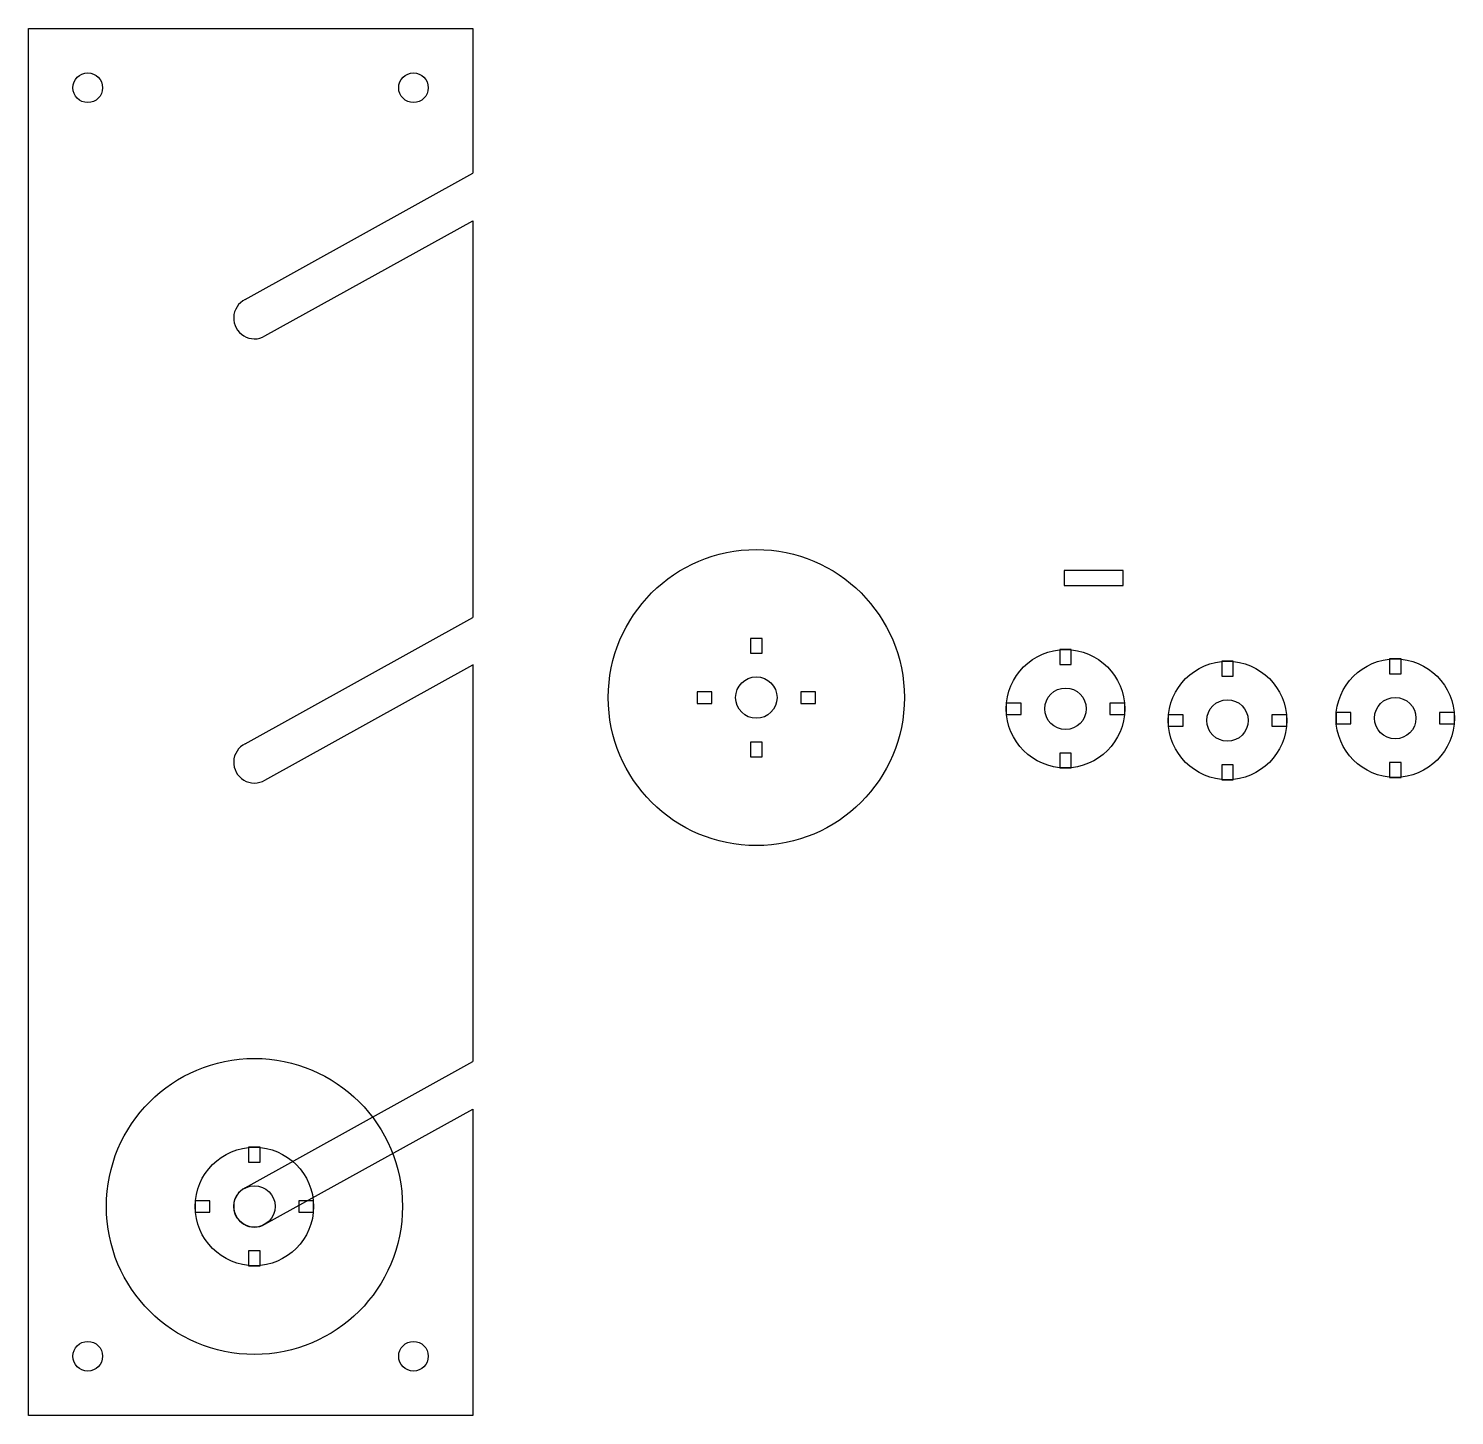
# Model space of a CAD drawing. Header units: millimetres. Extents: x 1582 to 2063, y 2195 to 2663.
import ezdxf

# ---------------------------------------------------------------- set-up
doc = ezdxf.new("R2010")
doc.units = ezdxf.units.MM

msp = doc.modelspace()

# ---------------------------------------------------------------- linework, layer by layer
for p, q in [((1655.1, 2571.6), (1731.93, 2614.23)), ((1661.76, 2559.3), (1731.93, 2598.23)), ((1655.1, 2421.6), (1731.93, 2464.22)), ((1661.76, 2409.29), (1731.93, 2448.22)), ((1655.1, 2271.61), (1731.93, 2314.23)), ((1661.76, 2259.31), (1731.93, 2298.23))]:
    msp.add_line(p, q)
for points in [[(1731.93, 2298.23), (1731.93, 2194.74), (1581.93, 2194.74), (1581.93, 2663.13), (1731.93, 2663.13), (1731.93, 2614.23)], [(1731.93, 2598.23), (1731.93, 2464.22)], [(1731.93, 2448.3), (1731.93, 2314.23)]]:
    msp.add_lwpolyline(points)
for points in [[(1931.61, 2475.06), (1951.61, 2475.06), (1951.61, 2480.06), (1931.61, 2480.06)], [(1829.65, 2457.18), (1825.76, 2457.18), (1825.76, 2452.18), (1829.65, 2452.18)], [(1934.07, 2453.41), (1930.18, 2453.41), (1930.18, 2448.41), (1934.07, 2448.41)], [(1988.75, 2449.45), (1984.86, 2449.45), (1984.86, 2444.45), (1988.75, 2444.45)], [(2045.42, 2450.24), (2041.53, 2450.24), (2041.53, 2445.24), (2045.42, 2445.24)], [(1807.71, 2439.12), (1807.71, 2435.24), (1812.7, 2435.24), (1812.7, 2439.12)], [(1842.71, 2439.12), (1842.71, 2435.24), (1847.71, 2435.24), (1847.71, 2439.12)], [(1912.12, 2435.35), (1912.12, 2431.46), (1917.12, 2431.46), (1917.12, 2435.35)], [(1947.12, 2435.35), (1947.12, 2431.46), (1952.12, 2431.46), (1952.12, 2435.35)], [(2023.47, 2432.18), (2023.47, 2428.3), (2028.47, 2428.3), (2028.47, 2432.18)], [(2058.47, 2432.18), (2058.47, 2428.3), (2063.47, 2428.3), (2063.47, 2432.18)], [(1966.81, 2431.39), (1966.81, 2427.5), (1971.81, 2427.5), (1971.81, 2431.39)], [(2001.81, 2431.39), (2001.81, 2427.5), (2006.81, 2427.5), (2006.81, 2431.39)], [(1829.65, 2422.18), (1825.76, 2422.18), (1825.76, 2417.18), (1829.65, 2417.18)], [(1934.07, 2418.41), (1930.18, 2418.41), (1930.18, 2413.41), (1934.07, 2413.41)], [(1988.75, 2414.45), (1984.86, 2414.45), (1984.86, 2409.45), (1988.75, 2409.45)], [(2045.42, 2415.24), (2041.53, 2415.24), (2041.53, 2410.24), (2045.42, 2410.24)]]:
    msp.add_lwpolyline(points, close=True)
at = {"color": 2}
for points in [[(1660.16, 2285.33), (1656.27, 2285.33), (1656.27, 2280.34), (1660.16, 2280.34)], [(1638.21, 2267.28), (1638.21, 2263.39), (1643.21, 2263.39), (1643.21, 2267.28)], [(1673.21, 2267.28), (1673.21, 2263.39), (1678.21, 2263.39), (1678.21, 2267.28)], [(1660.16, 2250.33), (1656.27, 2250.33), (1656.27, 2245.33), (1660.16, 2245.33)]]:
    msp.add_lwpolyline(points, close=True, dxfattribs=at)
for centre, radius in [((1601.93, 2643.13), 5), ((1711.93, 2643.13), 5), ((1827.71, 2437.18), 50), ((1932.12, 2433.41), 20), ((1986.81, 2429.45), 20), ((2043.47, 2430.24), 20), ((1827.71, 2437.18), 7), ((1932.12, 2433.41), 7), ((2043.47, 2430.24), 7), ((1986.81, 2429.45), 7), ((1601.93, 2214.74), 5), ((1711.93, 2214.74), 5)]:
    msp.add_circle(centre, radius)
for radius in [50, 20, 7]:
    msp.add_circle((1658.21, 2265.33), radius, dxfattribs=at)
for centre in [(1658.21, 2565.33), (1658.21, 2415.33), (1658.21, 2265.34)]:
    msp.add_arc(centre, 7, 116.4167, 300.4343)

doc.saveas('drawing.dxf')
